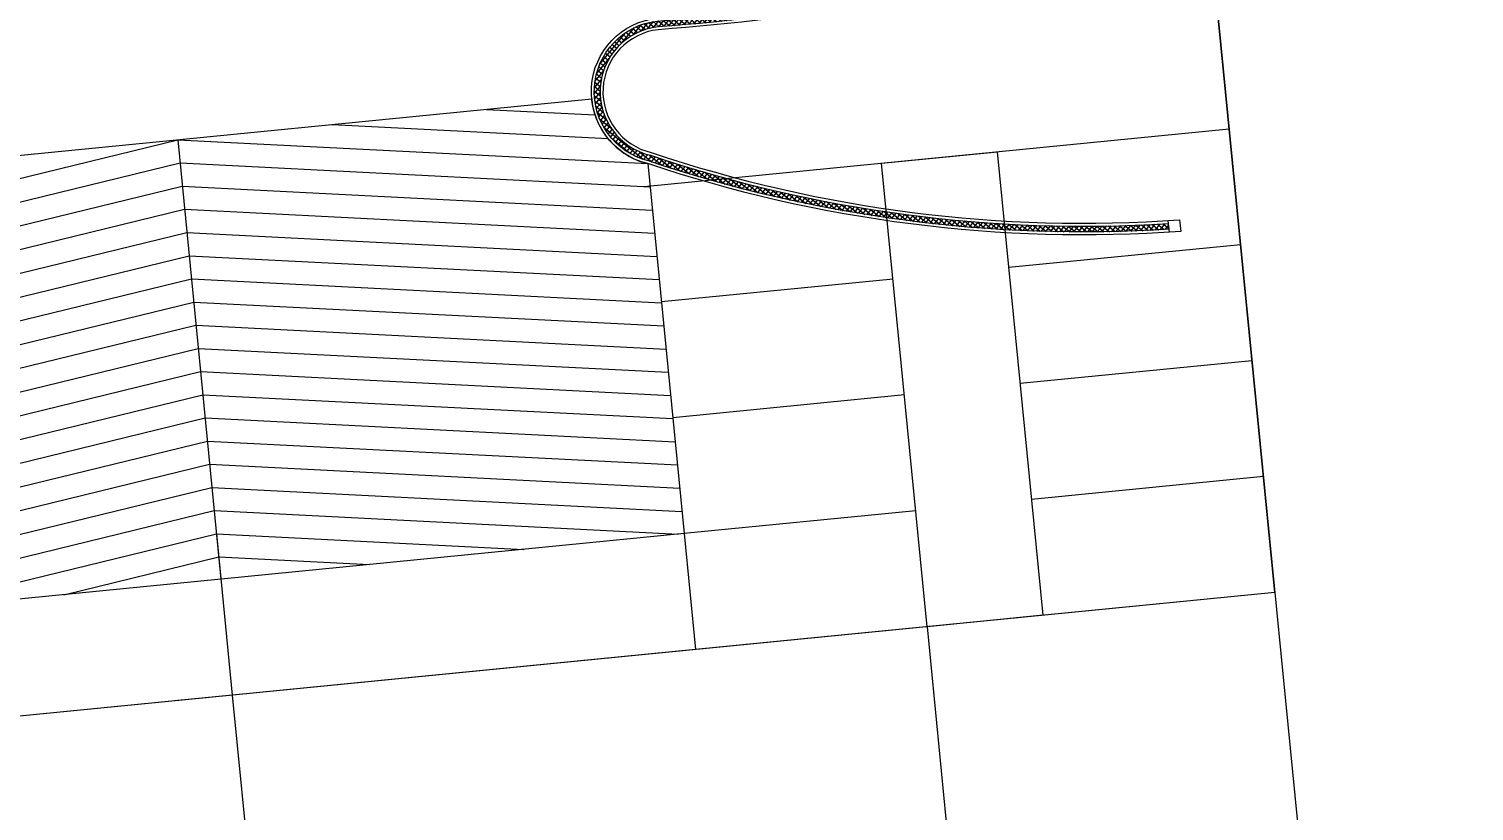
# Model space of a CAD drawing. Header units: millimetres. Extents: x -244126 to 368105, y -173968 to 259060.
# Drawn here: x -165920.14 to -165893.36, y 87834.74 to 87849.22 of the extents above; entities that cross this region are included whole.
import ezdxf
from ezdxf.xclip import XClip

# ---------------------------------------------------------------- set-up
doc = ezdxf.new("R2010")
doc.units = ezdxf.units.MM
doc.header["$MEASUREMENT"] = 0
doc.header["$XCLIPFRAME"] = 0
for name, color, linetype in [('A03-WALL', 3, 'Continuous'), ('A03-WALL HATCH', 251, 'Continuous'), ('A04-PLAN', 1, 'Continuous'), ('A04-PLAN 02', 2, 'Continuous'), ('CONTOUR 0.50M', 8, 'Continuous'), ('WALL', 2, 'Continuous')]:
    doc.layers.add(name, color=color, linetype=linetype)

# ---------------------------------------------------------------- blocks, each defined once
blk = doc.blocks.new('A$Cb154329e')
at = {"layer": 'A03-WALL HATCH'}
h = blk.add_hatch(dxfattribs=at)
h.set_pattern_fill('ANSI37', color=256, scale=0.25)
h.set_pattern_definition([(45, (-81.79331738757901, -52.23515354446135), (-0.02209708691207961, 0.02209708691207961), []), (135, (-81.79331738757901, -52.23515354446135), (-0.02209708691207961, -0.02209708691207961), [])])
edge = h.paths.add_edge_path()
edge.add_line((20.40142226842832, 12.95158103942251), (20.40142226842832, 13.00433428344763))
edge.add_arc((19.15928256795197, 16.66755367283762), 3.86808574495218, 282.6257047257694, 288.73098417133707, ccw=False)
edge.add_arc((16.70365160810923, 32.89186298641212), 20.26947967272558, 268.581327626964, 279.37303665744633, ccw=False)
edge.add_arc((16.21077084354415, 12.01763824466009), 0.6110237421777174, 90.83931823944624, 250.7313776549114)
edge.add_arc((20.82079767919751, 22.15444325140437), 11.74450227172822, 245.8143272805016, 267.9536339812313)
edge.add_line((20.40142226842832, 10.41743094522221), (20.40142226842832, 10.46745943690656))
edge.add_arc((20.82123631968584, 22.15361272240465), 11.69369156638703, 245.8123425830243, 267.9425878315174, ccw=False)
edge.add_arc((16.21077084353903, 12.01763824461828), 0.5610237421545792, 90.93774179051519, 251.20522543813541, ccw=False)
edge.add_arc((16.70365160771484, 32.89186298665033), 20.31947967299216, 268.5841671264625, 279.3768025153869)
edge.add_arc((19.1592862516217, 16.66755536070018), 3.918082061499379, 282.6036592374201, 288.4831978670996)
edge = h.paths.add_edge_path()
edge.add_line((20.40142226842832, 20.33077306222776), (20.40142226842832, 20.3835296819791))
edge.add_arc((19.15928625162157, 16.66755536070103), 3.918082061499812, 71.51680213290042, 77.37344776320002)
edge.add_arc((17.7014815481129, 10.3509734889642), 10.40065437154657, 77.14332945660298, 99.92284212921679)
edge.add_line((15.90922185243108, 20.59604140184819), (15.91940121841616, 20.54708839859813))
edge.add_arc((17.70142373912008, 10.35087435240225), 10.35076736962715, 77.13947321820609, 99.91362319208872, ccw=False)
edge.add_arc((19.15928256795197, 16.66755367283761), 3.868085744952325, 71.26901582866361, 77.36656343530387, ccw=False)
at = {"layer": 'A03-WALL'}
for points in [[(20.50142226842832, 10.38944778780495, -0.09904370964155813), (16, 11.41755337384529, -0.8380031923200583), (16.20195186918136, 12.65360084280837, 0.04711978440607178), (20, 12.91755337384529, 0.03406564397090448), (20.50142226842832, 13.06644702802237, 0.03406564397090448)], [(20.50142226842832, 12.95991904404863, -0.03189122913405056), (20.01900061231572, 12.81933663482778, -0.04712885989326017), (16.2014908415731, 12.55358165001962, 0.8414991650303832), (16.03904161625542, 11.50986809516326, 0.09903835303504276), (20.50142226842832, 10.48945274304099)]]:
    blk.add_lwpolyline(points, format="xyb", dxfattribs=at)
at = {"layer": 'A03-WALL HATCH'}
for points in [[(20.40142226842831, 10.41743094522222, -0.09690255996944291), (16.00913455034606, 11.44084294408094, -0.8382973573172939), (16.20182035828475, 12.6285964284325, 0.04712254630614952), (20.00477280002087, 12.89300289191306, 0.02664561036101089), (20.40142226842832, 13.00433428344764, 0.02664561036101089)], [(20.40142226842832, 12.95158103942252, -0.02565995646317042), (20.01423357566819, 12.84388799627777, -0.04712659728353701), (16.20158915640786, 12.57858684821986, 0.8410904530455021), (16.03002057422418, 11.48652904736809, 0.09686265081176336), (20.40142226842832, 10.46745943690656)]]:
    blk.add_lwpolyline(points, format="xyb", dxfattribs=at)
at = {"layer": 'A04-PLAN', "color": 252}
for points in [[(8.102940872078761, 11.46436511119828), (12, 12.01755337382201), (16, 11.41755337384529)], [(13.33333333337214, 12.01755337382201), (15.68121008644812, 11.66537186084315)], [(14.66666666674428, 12.01755337382201), (15.59003000659868, 11.87904887285549)], [(8, 11.24975263548549), (12, 11.81755337386858), (16, 11.21755337389186)], [(8, 11.04975263541564), (12, 11.61755337379873), (16, 11.01755337382201)], [(8, 10.84975263546221), (12, 11.41755337384529), (16, 10.81755337386858)], [(8, 10.64975263539236), (12, 11.21755337389186), (16, 10.61755337379873)], [(8, 10.44975263543893), (12, 11.01755337382201), (16, 10.41755337384529)], [(8, 10.24975263548549), (12, 10.81755337386858), (16, 10.21755337389186)], [(8, 10.04975263541564), (12, 10.61755337379873), (16, 10.01755337382201)], [(8, 9.84975263546221), (12, 10.41755337384529), (16, 9.817553373868577)], [(8, 9.64975263539236), (12, 10.21755337389186), (16, 9.617553373798728)], [(8, 9.449752635438927), (12, 10.01755337382201), (16, 9.417553373845294)], [(8, 9.249752635485493), (12, 9.817553373868577), (16, 9.21755337389186)], [(8, 9.049752635415643), (12, 9.617553373798728), (16, 9.017553373822011)], [(8, 8.84975263546221), (12, 9.417553373845294), (16, 8.817553373868577)], [(8, 8.64975263539236), (12, 9.21755337389186), (16, 8.617553373798728)], [(8, 8.449752635375308), (12, 9.017553373822011), (16, 8.417553373804548)], [(7.999999999999998, 8.249752635233165), (12, 8.817553373868577), (15.94970962293178, 8.22509693023914)], [(9.235252320148742, 8.22509693023914), (12, 8.617553373798728), (14.61637629032111, 8.22509693023914)], [(10.64419730013961, 8.22509693023914), (12, 8.417553373845294), (13.28304295696361, 8.22509693023914)]]:
    blk.add_lwpolyline(points, dxfattribs=at)
at = {"layer": 'A04-PLAN 02'}
for p, q in [((8.425252893008292, 12.01755337382201), (15.57474710710812, 12.01755337382201)), ((12, 12.01755337382201), (12, 8.22509693023914))]:
    blk.add_line(p, q, dxfattribs=at)
blk.add_lwpolyline([(15.57474710710812, 12.01755337382201, 0.1324267628761001), (15.66097136482131, 11.69787781278137, 0.1784192363911544), (16, 11.41755337384529), (16, 8.22509693023914), (8, 8.22509693023914), (8, 11.41755337384529, 0.1784192363911544), (8.339028635295108, 11.69787781278137, 0.1324267628761001), (8.425252893008292, 12.01755337382201)], format="xyb", dxfattribs=at)
at = {"layer": 'WALL', "color": 1}
for p, q in [((21.00142226833206, 7.22509693023914), (21.00142226833206, 22.13398314784157)), ((16, 8.22509693023914), (16, 7.22509693023914))]:
    blk.add_line(p, q, dxfattribs=at)
at = {"layer": 'WALL'}
for p, q in [((20.40142226842832, 10.49261978247381), (20.40142226842832, 10.39258393558313)), ((20.50142226842832, 10.48945274304099), (20.50142226842832, 10.38944778780495))]:
    blk.add_line(p, q, dxfattribs=at)
at = {"layer": 'WALL', "color": 1}
for points in [[(16, 7.22509693023914), (8, 7.22509693023914)], [(21.00142226833206, 7.22509693023914), (16, 7.22509693023914)]]:
    blk.add_lwpolyline(points, dxfattribs=at)
blk = doc.blocks.new('G$CE2FEF259')
at = {"layer": 'CONTOUR 0.50M', "color": 8}
for p, q in [((2350.28090495686, 924.1391148577677), (2355.308298014104, 924.634210470831)), ((2346.743647146039, 919.7714174962603), (2346.607178758946, 921.1571704781381)), ((2354.282850352582, 904.4364765114151), (2352.714762385702, 920.3594504840439)), ((2348.311735112919, 903.8484435238643), (2346.743647146039, 919.7714174962603))]:
    blk.add_line(p, q, dxfattribs=at)
for points in [[(2355.406303512049, 923.6390245978255), (2353.415224054479, 923.4429439067608)], [(2352.420038181241, 923.3449384088162), (2350.42895872402, 923.1488577178679)], [(2355.504309009993, 922.6438387245871), (2353.513229552424, 922.4477580335224)], [(2352.518043679185, 922.3497525355779), (2350.526964221965, 922.1536718446296)], [(2355.602314507938, 921.6486528513487), (2353.611235050368, 921.452572160284)], [(2352.61604917713, 921.3545666623395), (2350.624969719909, 921.1584859713912)], [(2355.700320005883, 920.653466977994), (2337.786974286777, 918.889368014643)]]:
    blk.add_lwpolyline(points, dxfattribs=at)
at = {"layer": 'WALL', "color": 8}
for p, q in [((2354.239167188061, 935.4905799280386), (2359.219588789972, 884.9174455185421)), ((2352.322032683296, 924.3401242818218), (2353.317218556534, 924.4381297797663)), ((2353.709240548313, 920.4573862870457), (2353.317218556534, 924.4381297797663)), ((2352.714054675074, 920.3593807891011), (2352.322032683296, 924.3401242818218)), ((2353.709240548313, 920.4573862870457), (2352.714054675074, 920.3593807891011)), ((2347.241240082658, 919.8204202452907), (2346.246054209536, 919.7224147473462))]:
    blk.add_line(p, q, dxfattribs=at)
at = {"layer": 'WALL', "color": 8, "rotation": 5.624329713739069}
blk.add_blockref('A$Cb154329e', (2335.50810046785, 911.4048977327766), dxfattribs=at)

msp = doc.modelspace()

# ---------------------------------------------------------------- block references
at = {"layer": 'WALL'}
ref = msp.add_blockref('G$CE2FEF259', (-170976.4656206129, 85853.65289265019), dxfattribs=dict(at, xscale=2.15622, yscale=2.15622, zscale=2.15622))
XClip(ref).set_block_clipping_path([(229.89170362055302, 427.7812507301569), (2596.170375071466, 1370.8402830809355)])

doc.saveas('drawing.dxf')
